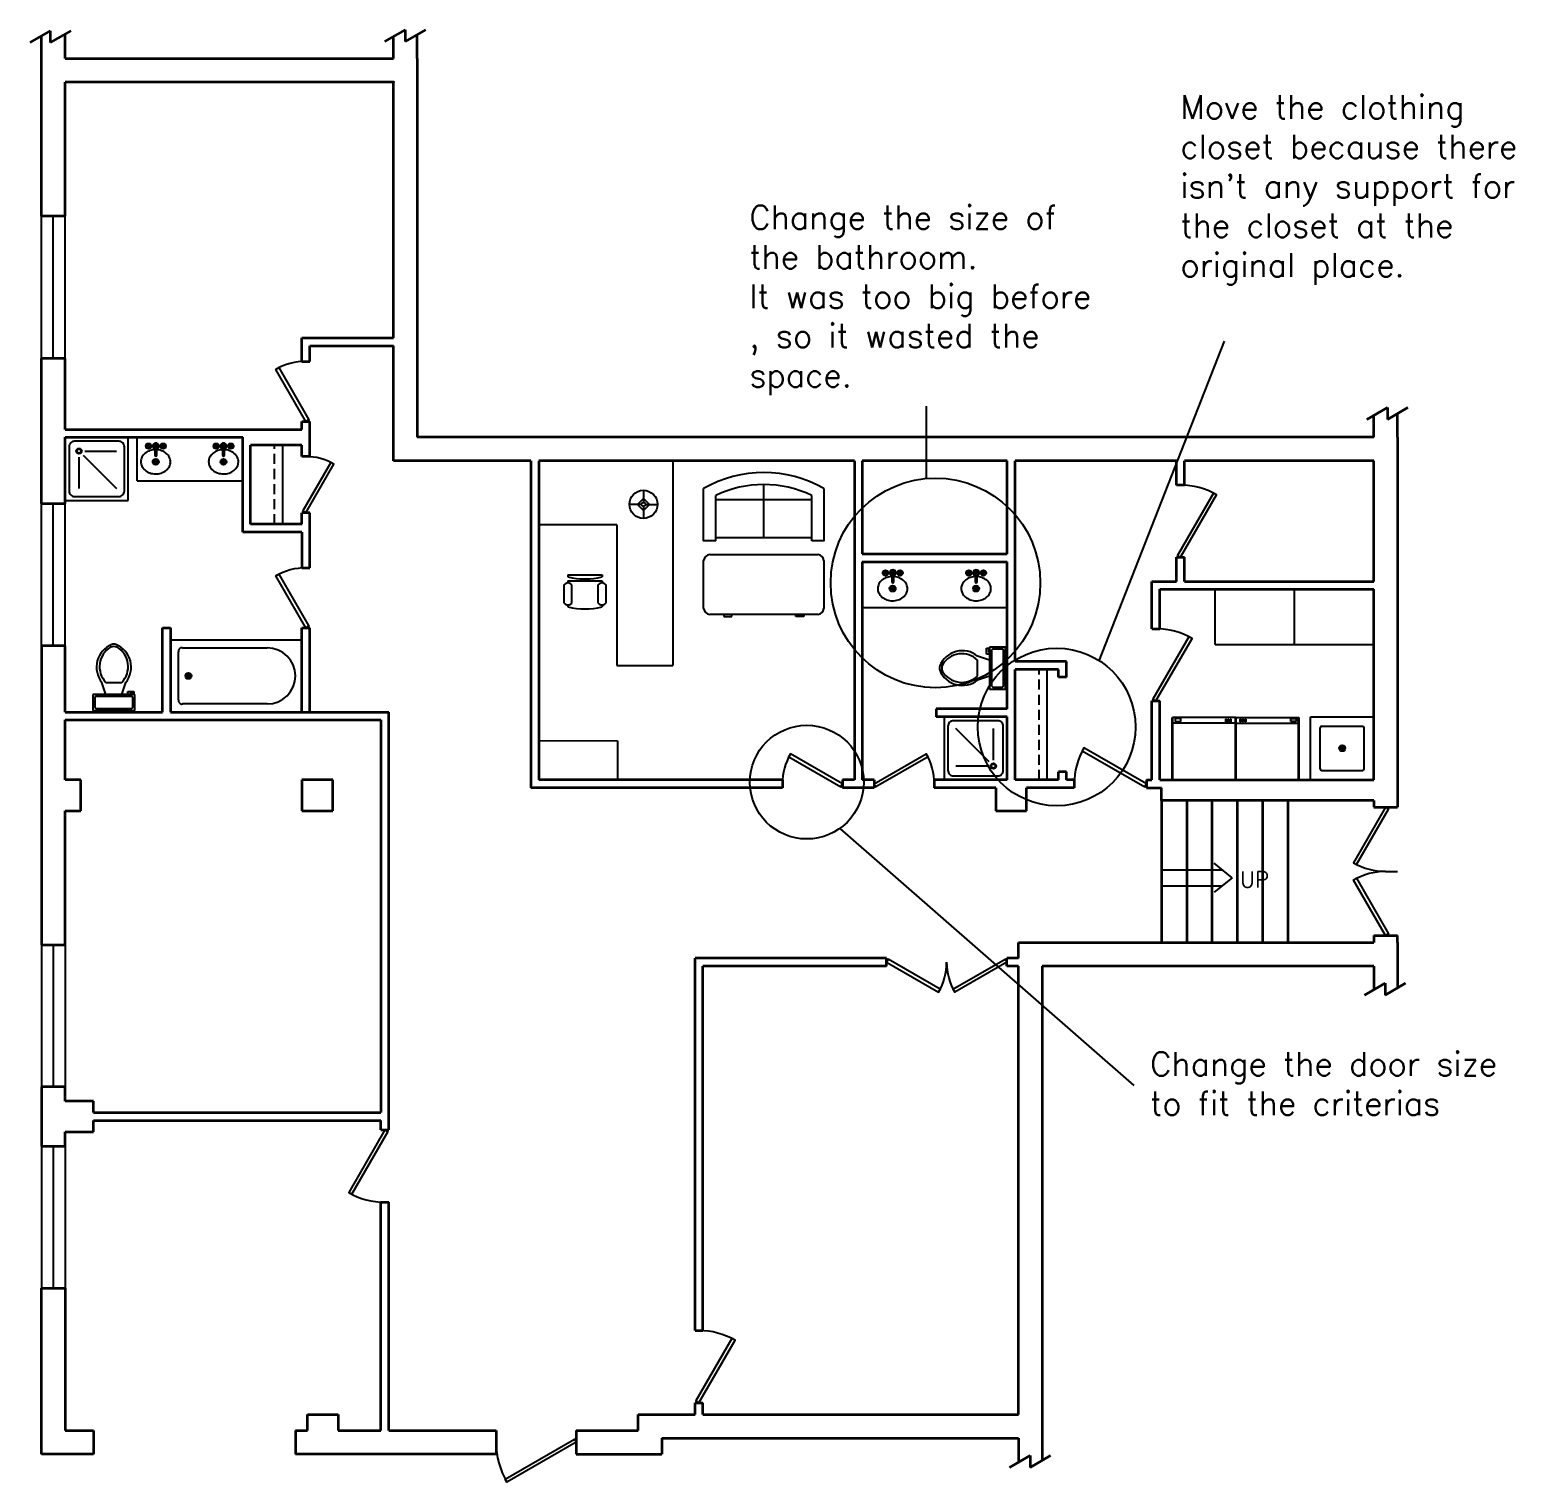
# Model space of a CAD drawing. Header units: millimetres. Extents: x -13274 to 77127, y -114744 to 1151.
# Drawn here: x 8906 to 27716, y -40217 to -21816 of the extents above; entities that cross this region are included whole.
import ezdxf

# ---------------------------------------------------------------- set-up
doc = ezdxf.new("R2010")
doc.units = ezdxf.units.MM
doc.header["$LTSCALE"] = 5
doc.linetypes.add('DASHEDX2', pattern=[38.1, 25.4, -12.7])
for name, color, linetype in [('Bathtub', 4, 'Continuous'), ('CLoset', 1, 'Continuous'), ('Closet Hidden', 1, 'DASHEDX2'), ('Door', 1, 'Continuous'), ('Office', 4, 'Continuous'), ('Sink', 4, 'Continuous'), ('Storage', 1, 'Continuous'), ('text', 1, 'Continuous'), ('Toilet', 4, 'Continuous'), ('Washing Machine', 4, 'Continuous'), ('Windows', 1, 'Continuous')]:
    doc.layers.add(name, color=color, linetype=linetype)
doc.layers.add('Wall', color=7, linetype='Continuous', lineweight=35)
doc.styles.add('Roman', font='romans')

# ---------------------------------------------------------------- blocks, each defined once
blk = doc.blocks.new('Faucet - Bathroom top')
for p, q in [((-4.107, 0.125), (-4.375, 0.125)), ((-3.75, 0.4788), (-3.75, 0.75)), ((-3.5, 0.482), (-3.5, 0.75)), ((-3.1461, 0.125), (-2.875, 0.125)), ((3.143, 0.125), (2.875, 0.125)), ((3.5, 0.4788), (3.5, 0.75)), ((3.75, 0.482), (3.75, 0.75)), ((4.1039, 0.125), (4.375, 0.125)), ((-4.1039, -0.125), (-4.375, -0.125)), ((-3.75, -0.4821), (-3.75, -0.75)), ((-3.5, -0.4789), (-3.5, -0.75)), ((-3.143, -0.125), (-2.875, -0.125)), ((-0.5, -0.8639), (-0.5, -4.5)), ((0.5, -4.5), (0.5, -0.8631)), ((3.1461, -0.125), (2.875, -0.125)), ((3.5, -0.4821), (3.5, -0.75)), ((3.75, -0.4789), (3.75, -0.75)), ((4.107, -0.125), (4.375, -0.125))]:
    blk.add_line(p, q)
for centre, radius in [((-3.625, 0), 1.375), ((-4.625, 0), 0.2795), ((-3.625, 0), 0.5), ((-3.625, 1), 0.2795), ((-2.625, 0), 0.2795), ((0, 0), 0.5), ((3.625, 0), 1.375), ((2.625, 0), 0.2795), ((3.625, 0), 0.5), ((3.625, 1), 0.2795), ((4.625, 0), 0.2795), ((-3.625, -1), 0.2795), ((3.625, -1), 0.2795)]:
    blk.add_circle(centre, radius)
for centre, radius, start, end in [((-3.625, 0), 1, 105.2407, 164.2093), ((-3.625, 0), 1, 16.44125, 74.07887), ((0, 0), 1.5, 289.6514, 250.3603), ((0, 0), 1, 300.3431, 239.7554), ((3.625, 0), 1, 106.12, 164.0884), ((3.625, 0), 1, 16.23422, 73.90469), ((-3.625, 0), 1, 196.2342, 253.9047), ((-3.625, 0), 1, 286.12, 344.0884), ((0, -4.5), 0.5, 180, 0), ((3.625, 0), 1, 196.4413, 254.0789), ((3.625, 0), 1, 285.2407, 344.2093)]:
    blk.add_arc(centre, radius, start, end)
blk = doc.blocks.new('Desk - 30 x 60 in.')
at = {"linetype": 'Continuous'}
for p, q in [((-26.999995, 0), (26.999995, 0)), ((-29.999995, -27), (-29.999995, -3)), ((29.999995, -3), (29.999995, -27)), ((26.999995, -30), (-26.999995, -30)), ((-20.000005, -30), (-20.000005, -31)), ((-20.000005, -31), (-16.000005, -31)), ((-16.000005, -31), (-16.000005, -30)), ((15.999995, -31), (15.999995, -30)), ((19.999995, -31), (15.999995, -31)), ((19.999995, -30), (19.999995, -31))]:
    blk.add_line(p, q, dxfattribs=at)
for centre, start, end in [((-26.499995, -3.5), 98.1301, 171.8699), ((26.499995, -3.5), 8.130102, 81.8699), ((-26.499995, -26.5), 188.1301, 261.8699), ((26.499995, -26.5), 278.1301, 351.8699)]:
    blk.add_arc(centre, 3.535534, start, end, dxfattribs=at)
blk = doc.blocks.new('Sofa - Roundback Loveseat 5 ft.')
at = {"linetype": 'Continuous'}
for p, q in [((0, -32.44198), (0, -5.99998)), ((-24, -33.99998), (-24, -11.46958)), ((-23.9998, -13.38178), (23.99986, -13.38178)), ((24.00004, -33.99998), (24.00004, -11.46958)), ((-24, -32.44198), (24.00004, -32.44198))]:
    blk.add_line(p, q, dxfattribs=at)
for points in [[(-24, -33.99998), (-30, -33.99998), (-30, -7.99998)], [(30.00004, -7.99998), (30.00004, -33.99998), (24.00004, -33.99998)]]:
    blk.add_lwpolyline(points, dxfattribs=at)
for centre, radius, start, end in [((0, -60.24998), 60.24998, 60.13715, 119.8628), ((0, -61.38438), 55.38444, 64.32083, 115.6792)]:
    blk.add_arc(centre, radius, start, end, dxfattribs=at)
blk = doc.blocks.new('Chair - Desk')
at = {"linetype": 'Continuous'}
for p, q in [((-8.5, 0), (-8.5, -1)), ((-8.5, 0), (8.5, 0)), ((8.5, 0), (8.5, -1)), ((-10.5, -5), (-10.5, -14)), ((-8.5, -3), (-8.5, -4)), ((-8.5, -3), (8.5, -3)), ((-6.5, -14), (-6.5, -5)), ((-2, -3), (-2, -1.9355)), ((2, -1.9576), (2, -3)), ((6.5, -5), (6.5, -14)), ((8.5, -3), (8.5, -4)), ((10.5, -14), (10.5, -5)), ((-8.5, -15), (-8.5, -16)), ((8.5, -15), (8.5, -16))]:
    blk.add_line(p, q, dxfattribs=at)
for centre, radius, start, end in [((-8.5, -6.5), 2.5, 36.8699, 143.1301), ((0, 34.625), 36.625, 256.5803, 283.4197), ((8.5, -6.5), 2.5, 36.8699, 143.1301), ((-8.5, -12.5), 2.5, 216.8699, 323.1301), ((8.5, -12.5), 2.5, 216.8699, 323.1301), ((0, 19.625), 36.625, 256.5803, 283.4197)]:
    blk.add_arc(centre, radius, start, end, dxfattribs=at)
blk = doc.blocks.new('Lamp - Table')
at = {"linetype": 'Continuous'}
for p, q in [((-1, 0), (-7, 0)), ((0, 3), (-3, 0)), ((-3, 0), (0, -3)), ((0, 7), (0, 1)), ((3, 0), (0, 3)), ((0, -3), (3, 0)), ((1, 0), (7, 0)), ((0, -1), (0, -7))]:
    blk.add_line(p, q, dxfattribs=at)
for radius in [7, 1]:
    blk.add_circle((0, 0), radius, dxfattribs=at)

msp = doc.modelspace()

# ---------------------------------------------------------------- linework, layer by layer
for p, q in [((23245.16, -32459.075), (24015.906, -32459.075)), ((24140.48, -32559.075), (23911.372, -32375.162)), ((23245.16, -32659.075), (24015.906, -32659.075)), ((24140.48, -32559.075), (23911.372, -32742.988))]:
    msp.add_line(p, q)
at = {"layer": 'Bathtub', "linetype": 'Continuous'}
for p, q in [((10035.16, -27029.075), (9475.16, -27029.075)), ((10155.16, -27779.075), (10155.16, -26979.075)), ((9405.16, -27099.075), (9405.16, -27659.075)), ((9530.16, -27229.075), (9530.16, -27629.075)), ((9583.193, -27207.108), (10005.16, -27629.075)), ((9605.16, -27154.075), (10005.16, -27154.075)), ((10105.16, -27659.075), (10105.16, -27099.075)), ((9355.16, -27779.075), (10155.16, -27779.075)), ((9475.16, -27729.075), (10035.16, -27729.075)), ((20490.16, -30519.075), (20490.16, -31319.075)), ((20540.16, -30639.075), (20540.16, -31199.075)), ((21170.16, -30569.075), (20610.16, -30569.075)), ((21240.16, -31199.075), (21240.16, -30639.075)), ((21062.127, -31091.042), (20640.16, -30669.075)), ((21115.16, -31069.075), (21115.16, -30669.075)), ((21040.16, -31144.075), (20640.16, -31144.075)), ((20610.16, -31269.075), (21170.16, -31269.075))]:
    msp.add_line(p, q, dxfattribs=at)
at = {"layer": 'Bathtub'}
for p, q in [((10688.56, -29544.675), (12355.16, -29544.675)), ((10891.76, -30001.875), (10942.56, -30001.875)), ((10917.16, -29976.475), (10917.16, -30027.275))]:
    msp.add_line(p, q, dxfattribs=at)
for points in [[(10790.16, -30306.675), (10790.16, -29697.075)], [(10840.96, -29646.275), (11915.935, -29646.275)], [(11915.935, -30357.475), (10840.96, -30357.475)]]:
    msp.add_lwpolyline(points, dxfattribs=at)
for radius in [38.1, 25.4]:
    msp.add_circle((10917.16, -30001.875), radius, dxfattribs=at)
for centre, radius, start, end in [((10834.61, -29690.725), 44.901, 81.8699, 188.1301), ((11915.935, -30001.875), 355.6, 270, 90), ((10834.61, -30313.025), 44.901, 171.8699, 278.1301)]:
    msp.add_arc(centre, radius, start, end, dxfattribs=at)
at = {"layer": 'Bathtub', "linetype": 'Continuous'}
for centre, major_axis, start_param, end_param in [((9475.16, -27099.075), (49.497, 49.497), 0.785398163, 2.35619449), ((10035.16, -27099.075), (-49.497, 49.497), 3.926990817, 5.497787144), ((9530.16, -27154.075), (24.749, 24.749), 5.497787144, 11.780972451), ((9530.16, -27154.075), (17.678, 17.678), 5.497787144, 11.780972451), ((9475.16, -27659.075), (-49.497, 49.497), 0.785398163, 2.35619449), ((10035.16, -27659.075), (49.497, 49.497), 3.926990817, 5.497787144), ((20610.16, -30639.075), (-49.497, -49.497), 3.926990817, 5.497787144), ((21170.16, -30639.075), (49.497, -49.497), 0.785398163, 2.35619449), ((20610.16, -31199.075), (49.497, -49.497), 3.926990817, 5.497787144), ((21115.16, -31144.075), (-24.749, -24.749), 5.497787144, 11.780972451), ((21115.16, -31144.075), (-17.678, -17.678), 5.497787144, 11.780972451), ((21170.16, -31199.075), (-49.497, -49.497), 0.785398163, 2.35619449)]:
    msp.add_ellipse(centre, major_axis=major_axis, ratio=1, start_param=start_param, end_param=end_param, dxfattribs=at)
at = {"layer": 'CLoset'}
for p, q in [((12111.16, -28079.075), (12111.16, -27079.075)), ((21796.16, -31319.075), (21796.16, -29919.075))]:
    msp.add_line(p, q, dxfattribs=at)
at = {"layer": 'Closet Hidden'}
for p, q in [((12009.16, -28079.075), (12009.16, -27079.075)), ((21694.16, -31319.075), (21694.16, -29919.075))]:
    msp.add_line(p, q, dxfattribs=at)
at = {"layer": 'Door'}
msp.add_line((26085.16, -32479.075), (26237.56, -32479.075), dxfattribs=at)
msp.add_line((26085.16, -32479.075), (26237.56, -32479.075), dxfattribs=at)
for points in [[(12405.16, -26779.075), (12024.16, -26119.163), (12062.655, -26096.938), (12443.655, -26756.85)], [(12405.16, -27934.675), (12760.76, -27318.758), (12722.266, -27296.533), (12366.666, -27912.45)], [(23485.16, -28499.075), (23942.36, -27707.181), (23903.866, -27684.956), (23446.666, -28476.85)], [(12405.16, -29394.675), (12024.16, -28734.763), (12062.655, -28712.538), (12443.655, -29372.45)], [(23175.16, -30319.075), (23632.36, -29527.181), (23593.866, -29504.956), (23136.666, -30296.85)], [(19205.16, -31369.075), (18545.249, -30988.075), (18523.024, -31026.57), (19182.935, -31407.57)], [(19605.16, -31369.075), (20265.072, -30988.075), (20287.297, -31026.57), (19627.385, -31407.57)], [(23054.56, -31369.075), (22262.667, -30911.875), (22240.442, -30950.37), (23032.335, -31407.57)], [(26085.16, -31666.275), (25678.76, -32370.18), (25717.255, -32392.405), (26123.655, -31688.5)], [(26085.16, -33291.875), (25678.76, -32587.969), (25717.255, -32565.744), (26123.655, -33269.65)], [(19761.16, -33629.075), (20421.072, -34010.075), (20443.297, -33971.58), (19783.385, -33590.58)], [(21285.16, -33629.075), (20625.249, -34010.075), (20603.024, -33971.58), (21262.935, -33590.58)], [(13405.16, -35754.075), (12947.96, -36545.968), (12986.455, -36568.193), (13443.655, -35776.3)], [(17385.16, -39209.075), (17842.36, -38417.181), (17803.866, -38394.956), (17346.666, -39186.85)], [(15831.16, -39709.075), (14951.279, -40217.075), (14929.054, -40178.58), (15808.935, -39670.58)]]:
    msp.add_lwpolyline(points, close=True, dxfattribs=at)
for centre, radius, start, end in [((12405.16, -26779.075), 762, 90, 120), ((12405.16, -27934.675), 711.2, 60, 90), ((23485.16, -28499.075), 914.4, 60, 90), ((12405.16, -29394.675), 762, 90, 120), ((23175.16, -30319.075), 914.4, 60, 90), ((19205.16, -31369.075), 762, 150, 180), ((19605.16, -31369.075), 762, 0, 30), ((23054.56, -31369.075), 914.4, 150, 180), ((26085.16, -31666.275), 812.8, 240, 270), ((26085.16, -33291.875), 812.8, 90, 120), ((19761.16, -33629.075), 762, 330, 0), ((21285.16, -33629.075), 762, 180, 210), ((13405.16, -35754.075), 914.4, 240, 270), ((17385.16, -39209.075), 914.4, 60, 90), ((15831.16, -39709.075), 1016, 180, 210)]:
    msp.add_arc(centre, radius, start, end, dxfattribs=at)
at = {"layer": 'Office'}
for p, q in [((17055.16, -27279.075), (17055.16, -29869.075)), ((16345.16, -28089.075), (15355.16, -28089.075)), ((16345.16, -28089.075), (16345.16, -29869.075)), ((16345.16, -29869.075), (17055.16, -29869.075)), ((15355.16, -30819.075), (16355.152, -30823.179)), ((16355.152, -30823.179), (16355.152, -31319.075))]:
    msp.add_line(p, q, dxfattribs=at)
at = {"layer": 'Sink'}
for p, q in [((10268.56, -27529.075), (10268.56, -26979.075)), ((10502.031, -27315.238), (10502.031, -27264.438)), ((11361.672, -27315.242), (11361.672, -27264.442)), ((10527.431, -27289.838), (10476.631, -27289.838)), ((11387.072, -27289.842), (11336.272, -27289.842)), ((10268.56, -27529.075), (11605.16, -27529.075)), ((19864.031, -28896.438), (19813.231, -28896.438)), ((19838.631, -28921.838), (19838.631, -28871.038)), ((20922.072, -28896.442), (20871.272, -28896.442)), ((20896.672, -28921.842), (20896.672, -28871.042)), ((19455.16, -29135.675), (21290.16, -29135.675)), ((25135.16, -31319.075), (25135.16, -30519.075)), ((25135.16, -30519.075), (25935.16, -30519.075)), ((25255.16, -31179.075), (25255.16, -30659.075)), ((25275.16, -30639.075), (25795.16, -30639.075)), ((25815.16, -31179.075), (25815.16, -30659.075)), ((25560.56, -30919.075), (25509.76, -30919.075)), ((25535.16, -30893.675), (25535.16, -30944.475)), ((25275.16, -31199.075), (25795.16, -31199.075))]:
    msp.add_line(p, q, dxfattribs=at)
at = {"layer": 'Sink', "linetype": 'Continuous'}
for points in [[(10690.51, -27291.945, 0.118282567), (10677.47, -27234.784, 0.10460746), (10636.518, -27182.904, 0.089717964), (10577.382, -27149.423, 0.081436083), (10503.745, -27136.503, 0.081436083), (10429.838, -27147.773, 0.089717964), (10369.968, -27179.923, 0.10460746), (10327.866, -27230.874, 0.118282567), (10313.551, -27287.73, 0.118282567), (10326.591, -27344.891, 0.10460746), (10367.543, -27396.771, 0.089717964), (10426.679, -27430.252, 0.081436083), (10500.316, -27443.173, 0.081436083), (10574.223, -27431.902, 0.089717964), (10634.093, -27399.752, 0.10460746), (10676.195, -27348.801, 0.118282567)], [(11550.151, -27291.95, 0.118282567), (11537.111, -27234.788, 0.10460746), (11496.159, -27182.908, 0.089717964), (11437.023, -27149.428, 0.081436083), (11363.386, -27136.507, 0.081436083), (11289.479, -27147.777, 0.089717964), (11229.609, -27179.927, 0.10460746), (11187.507, -27230.878, 0.118282567), (11173.192, -27287.734, 0.118282567), (11186.232, -27344.895, 0.10460746), (11227.184, -27396.776, 0.089717964), (11286.32, -27430.256, 0.081436083), (11359.957, -27443.177, 0.081436083), (11433.864, -27431.906, 0.089717964), (11493.734, -27399.757, 0.10460746), (11535.836, -27348.805, 0.118282567)], [(20027.11, -28898.545, 0.118282567), (20014.07, -28841.384, 0.10460746), (19973.118, -28789.504, 0.089717964), (19913.982, -28756.023, 0.081436083), (19840.345, -28743.103, 0.081436083), (19766.438, -28754.373, 0.089717964), (19706.568, -28786.523, 0.10460746), (19664.466, -28837.474, 0.118282567), (19650.151, -28894.33, 0.118282567), (19663.191, -28951.491, 0.10460746), (19704.143, -29003.371, 0.089717964), (19763.279, -29036.852, 0.081436083), (19836.916, -29049.773, 0.081436083), (19910.823, -29038.502, 0.089717964), (19970.693, -29006.352, 0.10460746), (20012.795, -28955.401, 0.118282567)], [(21085.151, -28898.55, 0.118282567), (21072.111, -28841.388, 0.10460746), (21031.159, -28789.508, 0.089717964), (20972.023, -28756.028, 0.081436083), (20898.386, -28743.107, 0.081436083), (20824.479, -28754.377, 0.089717964), (20764.609, -28786.527, 0.10460746), (20722.507, -28837.478, 0.118282567), (20708.192, -28894.334, 0.118282567), (20721.232, -28951.495, 0.10460746), (20762.184, -29003.376, 0.089717964), (20821.32, -29036.856, 0.081436083), (20894.957, -29049.777, 0.081436083), (20968.864, -29038.506, 0.089717964), (21028.734, -29006.357, 0.10460746), (21070.836, -28955.405, 0.118282567)]]:
    msp.add_lwpolyline(points, format="xyb", close=True, dxfattribs=at)
at = {"layer": 'Sink'}
for centre, radius in [((10502.031, -27289.838), 38.1), ((10502.031, -27289.838), 25.4), ((11361.672, -27289.842), 38.1), ((11361.672, -27289.842), 25.4), ((19838.631, -28896.438), 38.1), ((19838.631, -28896.438), 25.4), ((20896.672, -28896.442), 38.1), ((20896.672, -28896.442), 25.4), ((25535.16, -30919.075), 38.1), ((25535.16, -30919.075), 25.4)]:
    msp.add_circle(centre, radius, dxfattribs=at)
for centre, start, end in [((25275.16, -30659.075), 90, 180), ((25795.16, -30659.075), 0, 90), ((25275.16, -31179.075), 180, 270), ((25795.16, -31179.075), 270, 0)]:
    msp.add_arc(centre, 20, start, end, dxfattribs=at)
at = {"layer": 'Storage'}
for p, q in [((23925.16, -29604.675), (23925.16, -28904.675)), ((24930.16, -29604.675), (24930.16, -28904.675)), ((23925.16, -29604.675), (25935.16, -29604.675))]:
    msp.add_line(p, q, dxfattribs=at)
at = {"layer": 'text'}
for p, q in [((22457.481, -29808.798), (24042.728, -25761.752)), ((20266.55, -27501.018), (20266.55, -26585.366)), ((19168.283, -31935.219), (22896.926, -35189.764))]:
    msp.add_line(p, q, dxfattribs=at)
for centre, radius in [((20382.178, -28824.116), 1328.141), ((21917.701, -30649.107), 998.74), ((18751.726, -31347.26), 720.566)]:
    msp.add_circle(centre, radius, dxfattribs=at)
at = {"layer": 'Toilet'}
for p, q in [((21028.86, -29724.575), (21028.86, -29648.375)), ((21028.86, -29648.375), (21054.26, -29648.375)), ((21054.26, -29648.375), (21054.26, -29699.175)), ((21054.26, -29699.175), (21066.96, -29699.175)), ((21270.16, -29635.675), (21066.96, -29635.675)), ((21066.96, -29635.675), (21066.96, -30169.075)), ((21270.16, -30169.075), (21270.16, -29635.675)), ((21066.96, -29800.775), (20914.56, -29749.975)), ((20914.56, -30003.975), (20914.56, -29800.775)), ((21066.96, -29724.575), (21028.86, -29724.575)), ((9870.26, -30235.875), (9819.46, -30083.475)), ((9870.26, -30083.475), (10073.46, -30083.475)), ((10073.46, -30235.875), (10124.26, -30083.475)), ((21066.96, -30003.975), (20914.56, -30054.775)), ((9705.16, -30235.875), (9705.16, -30439.075)), ((10238.56, -30235.875), (9705.16, -30235.875)), ((10149.66, -30197.775), (10225.86, -30197.775)), ((10149.66, -30235.875), (10149.66, -30197.775)), ((10225.86, -30223.175), (10175.06, -30223.175)), ((10175.06, -30223.175), (10175.06, -30235.875)), ((10225.86, -30197.775), (10225.86, -30223.175)), ((10238.56, -30439.075), (10238.56, -30235.875)), ((21066.96, -30169.075), (21270.16, -30169.075)), ((21117.76, -30143.675), (21219.36, -30143.675)), ((9705.16, -30439.075), (10238.56, -30439.075)), ((9730.56, -30286.675), (9730.56, -30388.275))]:
    msp.add_line(p, q, dxfattribs=at)
for points in [[(21092.36, -29686.475), (21092.36, -30118.275)], [(21219.36, -29661.075), (21117.76, -29661.075)], [(21244.76, -30118.275), (21244.76, -29686.475)], [(10187.76, -30261.275), (9755.96, -30261.275)], [(9755.96, -30413.675), (10187.76, -30413.675)], [(10213.16, -30388.275), (10213.16, -30286.675)]]:
    msp.add_lwpolyline(points, dxfattribs=at)
for centre, radius, start, end in [((10061.256, -29890.931), 309.093, 112.0284333, 218.5307064), ((10078.538, -29884.913), 287.761, 121.0530066, 223.6320922), ((9971.86, -29731.013), 101.6, 65.7318247, 114.268174), ((9971.86, -29702.476), 101.6, 74.8605283, 105.1394708), ((9882.463, -29890.93), 309.093, 321.4691097, 67.9714347), ((9865.181, -29884.913), 287.761, 316.3677254, 58.9468239), ((20722.016, -29991.772), 309.093, 51.4691097, 157.9714347), ((21114.585, -29683.3), 22.451, 81.869898, 188.1301), ((21222.535, -29683.3), 22.451, 351.8699, 98.1301), ((20533.561, -29902.375), 101.6, 164.8605283, 195.1394708), ((20562.098, -29902.375), 101.6, 155.7318247, 204.268174), ((20715.998, -30009.054), 287.761, 46.3677254, 148.9468239), ((20722.016, -29812.979), 309.093, 202.0284333, 308.5307064), ((20715.999, -29795.698), 287.761, 211.0530066, 313.6320922), ((9752.785, -30283.5), 22.451, 81.8699, 188.1301), ((10190.935, -30283.5), 22.451, 351.869898, 98.1301), ((21114.585, -30121.45), 22.451, 171.8699, 278.1301), ((21222.535, -30121.45), 22.451, 261.8699, 8.1301), ((9752.785, -30391.45), 22.451, 171.8699, 278.1301), ((10190.935, -30391.45), 22.451, 261.8699, 8.1301)]:
    msp.add_arc(centre, radius, start, end, dxfattribs=at)
at = {"layer": 'Wall'}
for p, q in [((13661.97, -21815.771), (13402.162, -21965.771)), ((13661.97, -21815.771), (13661.97, -21965.771)), ((13921.777, -21815.771), (13661.97, -21965.771)), ((9165.529, -21828.614), (8905.721, -21978.614)), ((9055.16, -22179.075), (9055.16, -21892.336)), ((9165.529, -21828.614), (9165.529, -21978.614)), ((9425.336, -21828.614), (9165.529, -21978.614)), ((9355.16, -22179.075), (9355.16, -21879.075)), ((13515.16, -22179.075), (13515.16, -21900.532)), ((13815.16, -22179.075), (13815.16, -21879.075)), ((9055.16, -24179.075), (9055.16, -22179.075)), ((9355.16, -22179.075), (13515.16, -22179.075)), ((13815.16, -22179.075), (13815.16, -26979.075)), ((9355.16, -24179.075), (9355.16, -22479.075)), ((13515.16, -22479.075), (9355.16, -22479.075)), ((13515.16, -25719.075), (13515.16, -22479.075)), ((9355.16, -24179.075), (9055.16, -24179.075)), ((12355.16, -26017.075), (12355.16, -25719.075)), ((12355.16, -25719.075), (13515.16, -25719.075)), ((12455.16, -26017.075), (12455.16, -25819.075)), ((12455.16, -25819.075), (13515.16, -25819.075)), ((13515.16, -27279.075), (13515.16, -25819.075)), ((9355.16, -25979.075), (9055.16, -25979.075)), ((9055.16, -27819.075), (9055.16, -25979.075)), ((9355.16, -26879.075), (9355.16, -25979.075)), ((12355.16, -26017.075), (12455.16, -26017.075)), ((9055.16, -26979.075), (9055.16, -26679.075)), ((26108.253, -26602.38), (25848.445, -26752.38)), ((25935.16, -26979.075), (25935.16, -26702.315)), ((26108.253, -26602.38), (26108.253, -26752.38)), ((26368.06, -26602.38), (26108.253, -26752.38)), ((26235.16, -26979.075), (26235.16, -26679.075)), ((9355.16, -26879.075), (12355.16, -26879.075)), ((12355.16, -26879.075), (12355.16, -26779.075)), ((12355.16, -26779.075), (12455.16, -26779.075)), ((12455.16, -27223.475), (12455.16, -26779.075)), ((9355.16, -26979.075), (11605.16, -26979.075)), ((9355.16, -27819.075), (9355.16, -26979.075)), ((11605.16, -28179.075), (11605.16, -26979.075)), ((11705.16, -28079.075), (11705.16, -27079.075)), ((12355.16, -27079.075), (11705.16, -27079.075)), ((12355.16, -27223.475), (12355.16, -27079.075)), ((25935.16, -26979.075), (13815.16, -26979.075)), ((26235.16, -26979.075), (26235.16, -31666.275)), ((12455.16, -27223.475), (12355.16, -27223.475)), ((15255.16, -27279.075), (13515.16, -27279.075)), ((15255.16, -27279.075), (15255.16, -31419.075)), ((19355.16, -27279.075), (15355.16, -27279.075)), ((15355.16, -27279.075), (15355.16, -31319.075)), ((19355.16, -27279.075), (19355.16, -31319.075)), ((19455.16, -27279.075), (19455.16, -28455.675)), ((21290.16, -27279.075), (19455.16, -27279.075)), ((21290.16, -28455.675), (21290.16, -27279.075)), ((23435.16, -27279.075), (21390.16, -27279.075)), ((21390.16, -29819.075), (21390.16, -27279.075)), ((23435.16, -27584.675), (23435.16, -27279.075)), ((25935.16, -27279.075), (23535.16, -27279.075)), ((23535.16, -27584.675), (23535.16, -27279.075)), ((25935.16, -28804.675), (25935.16, -27279.075)), ((23535.16, -27584.675), (23435.16, -27584.675)), ((9055.16, -27819.075), (9355.16, -27819.075)), ((12355.16, -28079.075), (12355.16, -27934.675)), ((12455.16, -27934.675), (12355.16, -27934.675)), ((12455.16, -28632.675), (12455.16, -27934.675)), ((12355.16, -28179.075), (11605.16, -28179.075)), ((12355.16, -28079.075), (11705.16, -28079.075)), ((12355.16, -28179.075), (12355.16, -28632.675)), ((19455.16, -28455.675), (21290.16, -28455.675)), ((19455.16, -28555.675), (21290.16, -28555.675)), ((19455.16, -28555.675), (19455.16, -31319.075)), ((21290.16, -30419.075), (21290.16, -28555.675)), ((23435.16, -28804.675), (23435.16, -28499.075)), ((23435.16, -28499.075), (23535.16, -28499.075)), ((23535.16, -28804.675), (23535.16, -28499.075)), ((12355.16, -28632.675), (12455.16, -28632.675)), ((23125.16, -29404.675), (23125.16, -28804.675)), ((23125.16, -28804.675), (23435.16, -28804.675)), ((23225.16, -29404.675), (23225.16, -28904.675)), ((23225.16, -28904.675), (25935.16, -28904.675)), ((23535.16, -28804.675), (25935.16, -28804.675)), ((25935.16, -31319.075), (25935.16, -28904.675)), ((10588.56, -30459.075), (10588.56, -29394.675)), ((10588.56, -29394.675), (10688.56, -29394.675)), ((10688.56, -29394.675), (10688.56, -30459.075)), ((12355.16, -30459.075), (12355.16, -29394.675)), ((12355.16, -29394.675), (12455.16, -29394.675)), ((12455.16, -30459.075), (12455.16, -29394.675)), ((23125.16, -29404.675), (23225.16, -29404.675)), ((9355.16, -29619.075), (9055.16, -29619.075)), ((9055.16, -29619.075), (9055.16, -33409.075)), ((9355.16, -30459.075), (9355.16, -29619.075)), ((22040.16, -29819.075), (21390.16, -29819.075)), ((22040.16, -30019.075), (22040.16, -29819.075)), ((21390.16, -31319.075), (21390.16, -29919.075)), ((21940.16, -29919.075), (21390.16, -29919.075)), ((21940.16, -30019.075), (21940.16, -29919.075)), ((22040.16, -30019.075), (21940.16, -30019.075)), ((9355.16, -30459.075), (10588.56, -30459.075)), ((10688.56, -30459.075), (13455.16, -30459.075)), ((13455.16, -35754.075), (13455.16, -30459.075)), ((20390.16, -30419.075), (20390.16, -30519.075)), ((23125.16, -31319.075), (23125.16, -30319.075)), ((23125.16, -30319.075), (23225.16, -30319.075)), ((23225.16, -31319.075), (23225.16, -30319.075)), ((9355.16, -31319.075), (9355.16, -30559.075)), ((9355.16, -30559.075), (13355.16, -30559.075)), ((13355.16, -30559.075), (13355.16, -35534.075)), ((21290.16, -31319.075), (21290.16, -30519.075)), ((23385.768, -31326.849), (23385.768, -30526.849)), ((24185.768, -31326.849), (24185.768, -30526.849)), ((24985.768, -31326.849), (24985.768, -30526.849)), ((21940.16, -31319.075), (21940.16, -31219.075)), ((22040.16, -31219.075), (21940.16, -31219.075)), ((22040.16, -31319.075), (22040.16, -31219.075)), ((9555.16, -31319.075), (9355.16, -31319.075)), ((9555.16, -31709.075), (9555.16, -31319.075)), ((12355.16, -31319.075), (12355.16, -31709.075)), ((12745.16, -31319.075), (12355.16, -31319.075)), ((12745.16, -31709.075), (12745.16, -31319.075)), ((18443.16, -31319.075), (15355.16, -31319.075)), ((18443.16, -31319.075), (18443.16, -31419.075)), ((19355.16, -31319.075), (19205.16, -31319.075)), ((19205.16, -31319.075), (19205.16, -31419.075)), ((19605.16, -31319.075), (19455.16, -31319.075)), ((19605.16, -31319.075), (19605.16, -31419.075)), ((21290.16, -31319.075), (20365.518, -31319.075)), ((20367.16, -31319.075), (20367.16, -31419.075)), ((21940.16, -31319.075), (21390.16, -31319.075)), ((22140.16, -31319.075), (22040.16, -31319.075)), ((22140.16, -31319.075), (22140.16, -31419.075)), ((23054.56, -31319.075), (23054.56, -31419.075)), ((23054.56, -31319.075), (23125.16, -31319.075)), ((23225.16, -31319.075), (25935.16, -31319.075)), ((18443.16, -31419.075), (15255.16, -31419.075)), ((19605.16, -31419.075), (19205.16, -31419.075)), ((21145.16, -31419.075), (20367.16, -31419.075)), ((21145.16, -31419.075), (21145.16, -31709.075)), ((21535.16, -31709.075), (21535.16, -31419.075)), ((21685.16, -31419.075), (21535.16, -31419.075)), ((22140.16, -31419.075), (21535.16, -31419.075)), ((23054.56, -31419.075), (23245.16, -31419.075)), ((23245.16, -31579.075), (23245.16, -31419.075)), ((25935.16, -31579.075), (23245.16, -31579.075)), ((23245.16, -31579.075), (23245.16, -33379.075)), ((23565.16, -31579.075), (23565.16, -33379.075)), ((23885.16, -31579.075), (23885.16, -33379.075)), ((24205.16, -31579.075), (24205.16, -33379.075)), ((24525.16, -31579.075), (24525.16, -33379.075)), ((24845.16, -31579.075), (24845.16, -33379.075)), ((25935.16, -31579.075), (25935.16, -31666.275)), ((9355.16, -33409.075), (9355.16, -31709.075)), ((9355.16, -31709.075), (9555.16, -31709.075)), ((12355.16, -31709.075), (12745.16, -31709.075)), ((21145.16, -31709.075), (21535.16, -31709.075)), ((25935.16, -31666.275), (26235.16, -31666.275)), ((25935.16, -33291.875), (26235.16, -33291.875)), ((25935.16, -33291.875), (25935.16, -33379.075)), ((26235.16, -33379.075), (26235.16, -33291.875)), ((9055.16, -33409.075), (9355.16, -33409.075)), ((21435.16, -33579.075), (21435.16, -33379.075)), ((21435.16, -33379.075), (25935.16, -33379.075)), ((26235.16, -33379.075), (26235.16, -33679.075)), ((17335.16, -38294.675), (17335.16, -33579.075)), ((19761.16, -33579.075), (17335.16, -33579.075)), ((19761.16, -33679.075), (19761.16, -33579.075)), ((21285.16, -33679.075), (21285.16, -33579.075)), ((21435.16, -33579.075), (21285.16, -33579.075)), ((17435.16, -38294.675), (17435.16, -33679.075)), ((19761.16, -33679.075), (17435.16, -33679.075)), ((21435.16, -33679.075), (21285.16, -33679.075)), ((21435.16, -39359.075), (21435.16, -33679.075)), ((25935.16, -33679.075), (21735.16, -33679.075)), ((21735.16, -33679.075), (21735.16, -39659.075)), ((25935.16, -33679.075), (25935.16, -33979.075)), ((26235.16, -33679.075), (26235.16, -33955.708)), ((26079.185, -33895.761), (25819.377, -34045.761)), ((26079.185, -33895.761), (26079.185, -34045.761)), ((26338.992, -33895.761), (26079.185, -34045.761)), ((9355.16, -35209.075), (9055.16, -35209.075)), ((9055.16, -35209.075), (9055.16, -35959.075)), ((9355.16, -35389.075), (9355.16, -35209.075)), ((9715.16, -35389.075), (9355.16, -35389.075)), ((9715.16, -35534.075), (9715.16, -35389.075)), ((9715.16, -35534.075), (13355.16, -35534.075)), ((9715.16, -35779.075), (9715.16, -35634.075)), ((9715.16, -35634.075), (13355.16, -35634.075)), ((13355.16, -35754.075), (13355.16, -35634.075)), ((9355.16, -35959.075), (9355.16, -35779.075)), ((9355.16, -35779.075), (9715.16, -35779.075)), ((13355.16, -35754.075), (13455.16, -35754.075)), ((9055.16, -35959.075), (9355.16, -35959.075)), ((13355.16, -39559.075), (13355.16, -36668.475)), ((13355.16, -36668.475), (13455.16, -36668.475)), ((13455.16, -39559.075), (13455.16, -36668.475)), ((9055.16, -39859.075), (9055.16, -37759.075)), ((9055.16, -37759.075), (9355.16, -37759.075)), ((9355.16, -37759.075), (9355.16, -39559.075)), ((17335.16, -38294.675), (17435.16, -38294.675)), ((17335.16, -39209.075), (17435.16, -39209.075)), ((17335.16, -39359.075), (17335.16, -39209.075)), ((17435.16, -39359.075), (17435.16, -39209.075)), ((12425.16, -39559.075), (12425.16, -39359.075)), ((12425.16, -39359.075), (12815.16, -39359.075)), ((12815.16, -39359.075), (12815.16, -39559.075)), ((16615.16, -39559.075), (16615.16, -39359.075)), ((16615.16, -39359.075), (17335.16, -39359.075)), ((17435.16, -39359.075), (21435.16, -39359.075)), ((9355.16, -39559.075), (9715.16, -39559.075)), ((9715.16, -39559.075), (9715.16, -39859.075)), ((12275.16, -39559.075), (12275.16, -39859.075)), ((12275.16, -39559.075), (12425.16, -39559.075)), ((12815.16, -39559.075), (13355.16, -39559.075)), ((13355.16, -39559.075), (13355.16, -39559.075)), ((13455.16, -39559.075), (14815.16, -39559.075)), ((14815.16, -39559.075), (14815.16, -39859.075)), ((15831.16, -39559.075), (15831.16, -39859.075)), ((15831.16, -39559.075), (16615.16, -39559.075)), ((16915.16, -39659.075), (16915.16, -39859.075)), ((16915.16, -39659.075), (21435.16, -39659.075)), ((21435.16, -39659.075), (21435.16, -39959.075)), ((21735.16, -39659.075), (21735.16, -39938.761)), ((9715.16, -39859.075), (9055.16, -39859.075)), ((14815.16, -39859.075), (12275.16, -39859.075)), ((15831.16, -39859.075), (16615.16, -39859.075)), ((16615.16, -39859.075), (16915.16, -39859.075)), ((21580.467, -39878.073), (21320.659, -40028.073)), ((21580.467, -39878.073), (21580.467, -40028.073)), ((21840.275, -39878.073), (21580.467, -40028.073))]:
    msp.add_line(p, q, dxfattribs=at)
at = {"layer": 'Wall', "linetype": 'Continuous'}
for p, q in [((21290.16, -30419.075), (20390.16, -30419.075)), ((21290.16, -30519.075), (20390.16, -30519.075))]:
    msp.add_line(p, q, dxfattribs=at)
at = {"layer": 'Wall'}
msp.add_point((13515.16, -22479.075), dxfattribs=at)
at = {"layer": 'Washing Machine', "linetype": 'Continuous'}
for p, q in [((24185.768, -30526.844), (23385.768, -30526.844)), ((23385.768, -30526.844), (23385.768, -31326.849)), ((24185.768, -30601.844), (23385.768, -30601.844)), ((23489.089, -30543.112), (23419.088, -30543.112)), ((23419.088, -30543.112), (23419.088, -30579.876)), ((23419.088, -30579.876), (23489.089, -30579.876)), ((23489.089, -30579.876), (23489.089, -30543.112)), ((24058.094, -30548.364), (24058.094, -30585.128)), ((24070.344, -30548.364), (24058.094, -30548.364)), ((24058.094, -30585.128), (24070.344, -30585.128)), ((24070.344, -30585.128), (24070.344, -30548.364)), ((24087.845, -30548.364), (24087.845, -30585.128)), ((24100.095, -30548.364), (24087.845, -30548.364)), ((24087.845, -30585.128), (24100.095, -30585.128)), ((24100.095, -30585.128), (24100.095, -30548.364)), ((24117.595, -30548.364), (24117.595, -30585.128)), ((24129.845, -30548.364), (24117.595, -30548.364)), ((24117.595, -30585.128), (24129.845, -30585.128)), ((24129.845, -30585.128), (24129.845, -30548.364)), ((24185.768, -30526.844), (24985.768, -30526.844)), ((24185.768, -30601.844), (24985.768, -30601.844)), ((24241.691, -30548.364), (24253.942, -30548.364)), ((24241.691, -30585.128), (24241.691, -30548.364)), ((24253.942, -30585.128), (24241.691, -30585.128)), ((24253.942, -30548.364), (24253.942, -30585.128)), ((24271.442, -30548.364), (24283.692, -30548.364)), ((24271.442, -30585.128), (24271.442, -30548.364)), ((24283.692, -30585.128), (24271.442, -30585.128)), ((24283.692, -30548.364), (24283.692, -30585.128)), ((24301.192, -30585.128), (24301.192, -30548.364)), ((24301.192, -30548.364), (24313.443, -30548.364)), ((24313.443, -30585.128), (24301.192, -30585.128)), ((24313.443, -30548.364), (24313.443, -30585.128)), ((24882.448, -30543.112), (24952.449, -30543.112)), ((24882.448, -30579.876), (24882.448, -30543.112)), ((24952.449, -30579.876), (24882.448, -30579.876)), ((24952.449, -30543.112), (24952.449, -30579.876)), ((24985.768, -30526.844), (24985.768, -31326.849))]:
    msp.add_line(p, q, dxfattribs=at)
at = {"layer": 'Washing Machine'}
msp.add_line((24185.768, -30526.844), (24185.768, -31326.849), dxfattribs=at)
at = {"layer": 'Windows'}
for p, q in [((9055.16, -25979.075), (9055.16, -24179.075)), ((9205.16, -25979.075), (9205.16, -24179.075)), ((9355.16, -25979.075), (9355.16, -24179.075)), ((9055.16, -29619.075), (9055.16, -27819.075)), ((9205.16, -29619.075), (9205.16, -27819.075)), ((9355.16, -29619.075), (9355.16, -27819.075)), ((9055.16, -33409.075), (9055.16, -35209.075)), ((9205.16, -33409.075), (9205.16, -35209.075)), ((9355.16, -33409.075), (9355.16, -35209.075)), ((9055.16, -35959.075), (9055.16, -37759.075)), ((9205.16, -35959.075), (9205.16, -37759.075)), ((9355.16, -35959.075), (9355.16, -37759.075))]:
    msp.add_line(p, q, dxfattribs=at)

# ---------------------------------------------------------------- block references
at = {"layer": 'Office', "xscale": 25.4, "yscale": 25.4, "zscale": 25.4}
for name, p in [('Sofa - Roundback Loveseat 5 ft.', (18206.851, -27425.875)), ('Lamp - Table', (16682.096, -27828.751)), ('Desk - 30 x 60 in.', (18206.852, -28463.275)), ('Chair - Desk', (15940.971, -28721.857))]:
    msp.add_blockref(name, p, dxfattribs=at)
at = {"layer": 'Sink', "xscale": 25.4, "yscale": 25.4, "zscale": 25.4}
for p in [(10503.745, -27090.623), (11361.672, -27090.623), (19840.345, -28697.223), (20896.672, -28697.223)]:
    msp.add_blockref('Faucet - Bathroom top', p, dxfattribs=at)

# ---------------------------------------------------------------- texts
at = {"layer": 'text', "char_height": 300, "attachment_point": 1, "style": 'Roman'}
for s, insert in [("Move the clothing closet because there isn't any support for the closet at the original place.  ", (23485.606, -22645.771)), ('Change the size of the bathroom. \\PIt was too big before , so it wasted the space.  ', (18023.534, -24043.109)), ('Change the door size to fit the criterias ', (23101.392, -34766.598))]:
    msp.add_mtext_dynamic_manual_height_columns(s, width=4812.66796, gutter_width=50, heights=[0], dxfattribs=dict(at, insert=insert))
at = {"layer": 'Wall', "insert": (24426.202, -32581.398), "char_height": 200, "attachment_point": 5, "style": 'Roman'}
msp.add_mtext_dynamic_manual_height_columns('UP', width=310.19713, gutter_width=50, heights=[0], dxfattribs=at)

doc.saveas('drawing.dxf')
